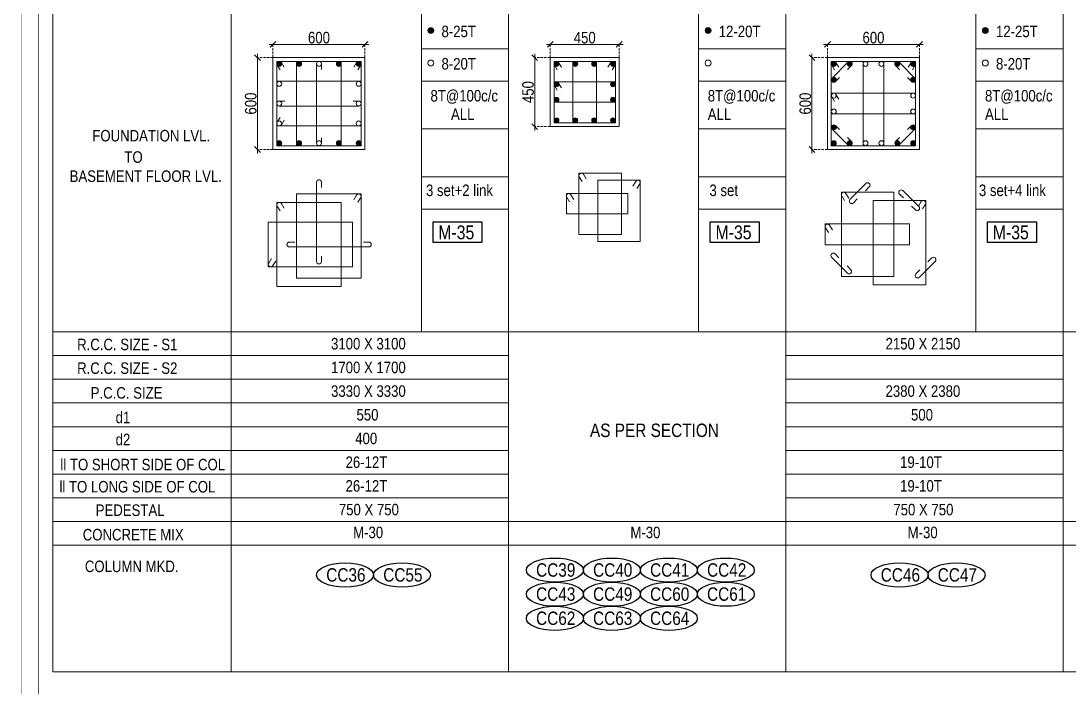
# Model space of a CAD drawing. Header units: millimetres. Extents: x 1112055 to 3390982, y -148532 to 766891.
# Drawn here: x 2685606 to 2712950, y 574229 to 591624 of the extents above; entities that cross this region are included whole.
import ezdxf
from ezdxf.enums import TextEntityAlignment as Align

# ---------------------------------------------------------------- set-up
doc = ezdxf.new("R2010")
doc.units = ezdxf.units.MM
doc.header["$PDMODE"] = 35
doc.header["$PDSIZE"] = -25
doc.linetypes.add('DASHED2', pattern=[0.375, 0.25, -0.125])
doc.linetypes.add('Hidden', pattern=[9.525, 6.35, -3.175])
for name, color, linetype, lineweight in [('B COL. SIZE DIM', 220, 'Continuous', 25), ('B COLSCH', 204, 'Continuous', 20), ('B COLUMN', 1, 'Hidden', 9), ('B STEEL', 34, 'Continuous', 15), ('B TITLE BLOCK', 250, 'Continuous', 0)]:
    doc.layers.add(name, color=color, linetype=linetype, lineweight=lineweight)
doc.layers.add('B TEXT', color=7, linetype='Continuous')
doc.layers.add('TEXT', color=7, linetype='Continuous')
doc.styles.add('dim inside', font='romans.shx', dxfattribs={"width": 0.8, "height": 125})
doc.styles.add('SWINC', font='swissc.ttf')
doc.dimstyles.new('dim inside', dxfattribs={"dimtxt": 125, "dimasz": 100, "dimexe": 0, "dimexo": 0, "dimgap": 10, "dimtad": 0, "dimdec": 0, "dimzin": 0, "dimdsep": 46, "dimtxsty": 'dim inside', "dimblk": 'SMALL', "dimcen": 0.09, "dimadec": 0, "dimazin": 0, "dimtfac": 1, "dimtdec": 0, "dimtofl": 0, "dimtmove": 0, "dimatfit": 3, "dimfxl": 1, "dimtolj": 1, "dimtzin": 0, "dimarcsym": 2})

# ---------------------------------------------------------------- blocks, each defined once
blk = doc.blocks.new('_Oblique')
at = {"color": 0, "linetype": 'ByBlock', "lineweight": -2}
blk.add_line((-0.5, -0.5), (0.5, 0.5), dxfattribs=at)
blk = doc.blocks.new('*D5449')
at = {"layer": 'B COL. SIZE DIM', "color": 250, "lineweight": 9, "ltscale": 250, "transparency": 16777216}
blk.add_line((2692081, 591011), (2694681, 591011), dxfattribs=at)
at = {"layer": 'B COL. SIZE DIM', "color": 250, "linetype": 'DASHED2', "lineweight": 9, "ltscale": 250, "transparency": 16777216}
for p, q in [((2692181, 590666), (2692181, 591011)), ((2694581, 590666), (2694581, 591011))]:
    blk.add_line(p, q, dxfattribs=at)
at = {"layer": 'Defpoints', "color": 0, "lineweight": 40, "transparency": 16777216}
for p in [(2694581, 591011), (2692181, 590666), (2694581, 590666)]:
    blk.add_point(p, dxfattribs=at)
at = {"layer": 'B COL. SIZE DIM', "color": 250, "lineweight": 9, "transparency": 16777216, "xscale": 150, "yscale": 150, "zscale": 150, "rotation": 180}
blk.add_blockref('_Oblique', (2692181, 591011), dxfattribs=at)
at = {"layer": 'B COL. SIZE DIM', "color": 250, "lineweight": 9, "transparency": 16777216, "xscale": 150, "yscale": 150, "zscale": 150}
blk.add_blockref('_Oblique', (2694581, 591011), dxfattribs=at)
at = {"layer": 'B COL. SIZE DIM', "color": 6, "transparency": 16777216, "insert": (2693381, 591186), "char_height": 300, "attachment_point": 5, "style": 'SWINC'}
blk.add_mtext('\\A1;600', dxfattribs=at)
blk = doc.blocks.new('*D5450')
at = {"layer": 'B COL. SIZE DIM', "color": 250, "lineweight": 9, "ltscale": 250, "transparency": 16777216}
blk.add_line((2691777, 590766), (2691777, 588166), dxfattribs=at)
at = {"layer": 'B COL. SIZE DIM', "color": 250, "linetype": 'DASHED2', "lineweight": 9, "ltscale": 250, "transparency": 16777216}
for p, q in [((2692181, 590666), (2691777, 590666)), ((2692181, 588266), (2691777, 588266))]:
    blk.add_line(p, q, dxfattribs=at)
at = {"layer": 'Defpoints', "color": 0, "lineweight": 40, "transparency": 16777216}
for p in [(2692181, 590666), (2691777, 588266), (2692181, 588266)]:
    blk.add_point(p, dxfattribs=at)
at = {"layer": 'B COL. SIZE DIM', "color": 250, "lineweight": 9, "transparency": 16777216, "xscale": 150, "yscale": 150, "zscale": 150}
for p, rotation in [((2691777, 590666), 90), ((2691777, 588266), 270)]:
    blk.add_blockref('_Oblique', p, dxfattribs=dict(at, rotation=rotation))
at = {"layer": 'B COL. SIZE DIM', "color": 6, "transparency": 16777216, "insert": (2691602, 589466), "char_height": 300, "attachment_point": 5, "rotation": 90, "style": 'SWINC'}
blk.add_mtext('\\A1;600', dxfattribs=at)
blk = doc.blocks.new('*D5461')
at = {"layer": 'B COL. SIZE DIM', "color": 250, "lineweight": 9, "ltscale": 250, "transparency": 16777216}
blk.add_line((2699314, 591011), (2701314, 591011), dxfattribs=at)
at = {"layer": 'B COL. SIZE DIM', "color": 250, "linetype": 'DASHED2', "lineweight": 9, "ltscale": 250, "transparency": 16777216}
for p, q in [((2699414, 590666), (2699414, 591011)), ((2701214, 590666), (2701214, 591011))]:
    blk.add_line(p, q, dxfattribs=at)
at = {"layer": 'Defpoints', "color": 0, "lineweight": 40, "transparency": 16777216}
for p in [(2701214, 591011), (2699414, 590666), (2701214, 590666)]:
    blk.add_point(p, dxfattribs=at)
at = {"layer": 'B COL. SIZE DIM', "color": 250, "lineweight": 9, "transparency": 16777216, "xscale": 150, "yscale": 150, "zscale": 150, "rotation": 180}
blk.add_blockref('_Oblique', (2699414, 591011), dxfattribs=at)
at = {"layer": 'B COL. SIZE DIM', "color": 250, "lineweight": 9, "transparency": 16777216, "xscale": 150, "yscale": 150, "zscale": 150}
blk.add_blockref('_Oblique', (2701214, 591011), dxfattribs=at)
at = {"layer": 'B COL. SIZE DIM', "color": 6, "transparency": 16777216, "insert": (2700314, 591186), "char_height": 300, "attachment_point": 5, "style": 'SWINC'}
blk.add_mtext('\\A1;450', dxfattribs=at)
blk = doc.blocks.new('*D5462')
at = {"layer": 'B COL. SIZE DIM', "color": 250, "lineweight": 9, "ltscale": 250, "transparency": 16777216}
blk.add_line((2699011, 590766), (2699011, 588766), dxfattribs=at)
at = {"layer": 'B COL. SIZE DIM', "color": 250, "linetype": 'DASHED2', "lineweight": 9, "ltscale": 250, "transparency": 16777216}
for p, q in [((2699414, 590666), (2699011, 590666)), ((2699414, 588866), (2699011, 588866))]:
    blk.add_line(p, q, dxfattribs=at)
at = {"layer": 'Defpoints', "color": 0, "lineweight": 40, "transparency": 16777216}
for p in [(2699414, 590666), (2699011, 588866), (2699414, 588866)]:
    blk.add_point(p, dxfattribs=at)
at = {"layer": 'B COL. SIZE DIM', "color": 250, "lineweight": 9, "transparency": 16777216, "xscale": 150, "yscale": 150, "zscale": 150}
for p, rotation in [((2699011, 590666), 90), ((2699011, 588866), 270)]:
    blk.add_blockref('_Oblique', p, dxfattribs=dict(at, rotation=rotation))
at = {"layer": 'B COL. SIZE DIM', "color": 6, "transparency": 16777216, "insert": (2698836, 589766), "char_height": 300, "attachment_point": 5, "rotation": 90, "style": 'SWINC'}
blk.add_mtext('\\A1;450', dxfattribs=at)
blk = doc.blocks.new('*D5465')
at = {"layer": 'B COL. SIZE DIM', "color": 250, "lineweight": 9, "ltscale": 250, "transparency": 16777216}
blk.add_line((2706548, 591011), (2709148, 591011), dxfattribs=at)
at = {"layer": 'B COL. SIZE DIM', "color": 250, "linetype": 'DASHED2', "lineweight": 9, "ltscale": 250, "transparency": 16777216}
for p, q in [((2706648, 590666), (2706648, 591011)), ((2709048, 590666), (2709048, 591011))]:
    blk.add_line(p, q, dxfattribs=at)
at = {"layer": 'Defpoints', "color": 0, "lineweight": 40, "transparency": 16777216}
for p in [(2709048, 591011), (2706648, 590666), (2709048, 590666)]:
    blk.add_point(p, dxfattribs=at)
at = {"layer": 'B COL. SIZE DIM', "color": 250, "lineweight": 9, "transparency": 16777216, "xscale": 150, "yscale": 150, "zscale": 150, "rotation": 180}
blk.add_blockref('_Oblique', (2706648, 591011), dxfattribs=at)
at = {"layer": 'B COL. SIZE DIM', "color": 250, "lineweight": 9, "transparency": 16777216, "xscale": 150, "yscale": 150, "zscale": 150}
blk.add_blockref('_Oblique', (2709048, 591011), dxfattribs=at)
at = {"layer": 'B COL. SIZE DIM', "color": 6, "transparency": 16777216, "insert": (2707848, 591186), "char_height": 300, "attachment_point": 5, "style": 'SWINC'}
blk.add_mtext('\\A1;600', dxfattribs=at)
blk = doc.blocks.new('*D5466')
at = {"layer": 'B COL. SIZE DIM', "color": 250, "lineweight": 9, "ltscale": 250, "transparency": 16777216}
blk.add_line((2706244, 590766), (2706244, 588166), dxfattribs=at)
at = {"layer": 'B COL. SIZE DIM', "color": 250, "linetype": 'DASHED2', "lineweight": 9, "ltscale": 250, "transparency": 16777216}
for p, q in [((2706648, 590666), (2706244, 590666)), ((2706648, 588266), (2706244, 588266))]:
    blk.add_line(p, q, dxfattribs=at)
at = {"layer": 'Defpoints', "color": 0, "lineweight": 40, "transparency": 16777216}
for p in [(2706648, 590666), (2706244, 588266), (2706648, 588266)]:
    blk.add_point(p, dxfattribs=at)
at = {"layer": 'B COL. SIZE DIM', "color": 250, "lineweight": 9, "transparency": 16777216, "xscale": 150, "yscale": 150, "zscale": 150}
for p, rotation in [((2706244, 590666), 90), ((2706244, 588266), 270)]:
    blk.add_blockref('_Oblique', p, dxfattribs=dict(at, rotation=rotation))
at = {"layer": 'B COL. SIZE DIM', "color": 6, "transparency": 16777216, "insert": (2706069, 589466), "char_height": 300, "attachment_point": 5, "rotation": 90, "style": 'SWINC'}
blk.add_mtext('\\A1;600', dxfattribs=at)

msp = doc.modelspace()

# ---------------------------------------------------------------- hatches: boundary and pattern name
at = {"layer": 'B STEEL', "lineweight": 9, "ltscale": 0.5}
h = msp.add_hatch(color=34, dxfattribs=at)
edge = h.paths.add_edge_path()
edge.add_arc((2696299.3, 591375), 76.8, 0, 360)
h = msp.add_hatch(color=34, dxfattribs=at)
edge = h.paths.add_edge_path()
edge.add_arc((2703532.8, 591375), 76.8, 0, 360)
h = msp.add_hatch(color=34, dxfattribs=at)
edge = h.paths.add_edge_path()
edge.add_arc((2710766.3, 591375), 76.8, 0, 360)
h = msp.add_hatch(color=34, dxfattribs=at)
edge = h.paths.add_edge_path()
edge.add_arc((2692344.9, 590501.8), 64, 0, 360)
at = {"layer": 'B STEEL'}
h = msp.add_hatch(color=34, dxfattribs=at)
edge = h.paths.add_edge_path()
edge.add_arc((2692862.9, 590501.8), 64, 0, 360)
h = msp.add_hatch(color=34, dxfattribs=at)
edge = h.paths.add_edge_path()
edge.add_arc((2693898.9, 590501.8), 64, 0, 360)
at = {"layer": 'B STEEL', "lineweight": 9, "ltscale": 0.5}
h = msp.add_hatch(color=34, dxfattribs=at)
edge = h.paths.add_edge_path()
edge.add_arc((2694416.9, 590501.8), 64, 180, 540, ccw=False)
at = {"layer": 'B STEEL'}
h = msp.add_hatch(color=34, dxfattribs=at)
edge = h.paths.add_edge_path()
edge.add_arc((2699578.5, 590501.8), 64, 0, 360)
h = msp.add_hatch(color=34, dxfattribs=at)
edge = h.paths.add_edge_path()
edge.add_arc((2700069.1, 590501.8), 64, 0, 360)
h = msp.add_hatch(color=34, dxfattribs=at)
edge = h.paths.add_edge_path()
edge.add_arc((2700559.8, 590501.8), 64, 0, 360)
at = {"layer": 'B STEEL', "lineweight": 9, "ltscale": 0.5}
h = msp.add_hatch(color=34, dxfattribs=at)
edge = h.paths.add_edge_path()
edge.add_arc((2701050.4, 590501.8), 64, 180, 540, ccw=False)
h = msp.add_hatch(color=34, dxfattribs=at)
edge = h.paths.add_edge_path()
edge.add_arc((2706812, 590501.8), 64, 0, 360)
h = msp.add_hatch(color=34, dxfattribs=at)
edge = h.paths.add_edge_path()
edge.add_arc((2707226.4, 590501.8), 64, 180, 540, ccw=False)
h = msp.add_hatch(color=34, dxfattribs=at)
edge = h.paths.add_edge_path()
edge.add_arc((2708469.6, 590501.8), 64, 180, 540, ccw=False)
h = msp.add_hatch(color=34, dxfattribs=at)
edge = h.paths.add_edge_path()
edge.add_arc((2708884, 590501.8), 64, 180, 540, ccw=False)
h = msp.add_hatch(color=34, dxfattribs=at)
edge = h.paths.add_edge_path()
edge.add_arc((2706812, 590087.4), 64, 0, 360)
h = msp.add_hatch(color=34, dxfattribs=at)
edge = h.paths.add_edge_path()
edge.add_arc((2708884, 590087.4), 64, 180, 540, ccw=False)
at = {"layer": 'B STEEL'}
h = msp.add_hatch(color=34, dxfattribs=at)
edge = h.paths.add_edge_path()
edge.add_arc((2699578.5, 589967.4), 64, 0, 360)
h = msp.add_hatch(color=34, dxfattribs=at)
edge = h.paths.add_edge_path()
edge.add_arc((2701050.4, 589967.4), 64, 0, 360)
h = msp.add_hatch(color=34, dxfattribs=at)
edge = h.paths.add_edge_path()
edge.add_arc((2699578.5, 589564.2), 64, 0, 360)
h = msp.add_hatch(color=34, dxfattribs=at)
edge = h.paths.add_edge_path()
edge.add_arc((2701050.4, 589564.2), 64, 0, 360)
at = {"layer": 'B STEEL', "lineweight": 9, "ltscale": 0.5}
h = msp.add_hatch(color=34, dxfattribs=at)
edge = h.paths.add_edge_path()
edge.add_arc((2699578.5, 589029.9), 64, 0, 360, ccw=False)
at = {"layer": 'B STEEL'}
h = msp.add_hatch(color=34, dxfattribs=at)
edge = h.paths.add_edge_path()
edge.add_arc((2700069.1, 589029.9), 64, 0, 360)
h = msp.add_hatch(color=34, dxfattribs=at)
edge = h.paths.add_edge_path()
edge.add_arc((2700559.8, 589029.9), 64, 0, 360)
at = {"layer": 'B STEEL', "lineweight": 9, "ltscale": 0.5}
h = msp.add_hatch(color=34, dxfattribs=at)
edge = h.paths.add_edge_path()
edge.add_arc((2701050.4, 589029.9), 64, -180, 180)
h = msp.add_hatch(color=34, dxfattribs=at)
edge = h.paths.add_edge_path()
edge.add_arc((2706812, 588844.2), 64, 0, 360)
h = msp.add_hatch(color=34, dxfattribs=at)
edge = h.paths.add_edge_path()
edge.add_arc((2708884, 588844.2), 64, 180, 540, ccw=False)
h = msp.add_hatch(color=34, dxfattribs=at)
edge = h.paths.add_edge_path()
edge.add_arc((2692344.9, 588429.9), 64, 0, 360, ccw=False)
at = {"layer": 'B STEEL'}
h = msp.add_hatch(color=34, dxfattribs=at)
edge = h.paths.add_edge_path()
edge.add_arc((2692862.9, 588429.9), 64, 0, 360)
h = msp.add_hatch(color=34, dxfattribs=at)
edge = h.paths.add_edge_path()
edge.add_arc((2693898.9, 588429.9), 64, 0, 360)
at = {"layer": 'B STEEL', "lineweight": 9, "ltscale": 0.5}
h = msp.add_hatch(color=34, dxfattribs=at)
edge = h.paths.add_edge_path()
edge.add_arc((2694416.9, 588429.9), 64, -180, 180)
h = msp.add_hatch(color=34, dxfattribs=at)
edge = h.paths.add_edge_path()
edge.add_arc((2706812, 588429.9), 64, 0, 360, ccw=False)
h = msp.add_hatch(color=34, dxfattribs=at)
edge = h.paths.add_edge_path()
edge.add_arc((2707226.4, 588429.9), 64, -180, 180)
h = msp.add_hatch(color=34, dxfattribs=at)
edge = h.paths.add_edge_path()
edge.add_arc((2708469.6, 588429.9), 64, -180, 180)
h = msp.add_hatch(color=34, dxfattribs=at)
edge = h.paths.add_edge_path()
edge.add_arc((2708884, 588429.9), 64, -180, 180)

# ---------------------------------------------------------------- linework, layer by layer
at = {"layer": 'B COLSCH', "color": 250, "lineweight": 0}
for p, q in [((2686433.2, 650677.2), (2686433.2, 574628.3)), ((2691093.8, 649422.2), (2691093.8, 574628.3)), ((2696053, 649422.2), (2696053, 583503.5)), ((2698327.4, 649422.2), (2698327.4, 574628.3)), ((2705560.9, 649422.2), (2705560.9, 574628.3)), ((2712794.5, 649422.2), (2712794.5, 574628.3)), ((2703286.5, 608223), (2703286.5, 583503.5)), ((2710520.1, 608223), (2710520.1, 583503.5)), ((2696053, 590898.3), (2698327.4, 590898.3)), ((2703286.5, 590898.3), (2705560.9, 590898.3)), ((2710520.1, 590898.3), (2712794.5, 590898.3)), ((2696053, 590053.3), (2698327.4, 590053.3)), ((2703286.5, 590053.3), (2705560.9, 590053.3)), ((2710520.1, 590053.3), (2712794.5, 590053.3)), ((2696053, 588803.5), (2698327.4, 588803.5)), ((2703286.5, 588803.5), (2705560.9, 588803.5)), ((2710520.1, 588803.5), (2712794.5, 588803.5)), ((2696053, 587553.8), (2698327.4, 587553.8)), ((2703286.5, 587553.8), (2705560.9, 587553.8)), ((2710520.1, 587553.8), (2712794.5, 587553.8)), ((2696053, 586708.8), (2698327.4, 586708.8)), ((2703286.5, 586708.8), (2705560.9, 586708.8)), ((2710520.1, 586708.8), (2712794.5, 586708.8)), ((2686433.2, 583503.5), (2815548.4, 583503.5)), ((2686433.2, 582884.6), (2698327.4, 582884.6)), ((2705560.9, 582884.6), (2712794.5, 582884.6)), ((2686433.2, 582265.7), (2698327.4, 582265.7)), ((2705560.9, 582265.7), (2712794.5, 582265.7)), ((2686433.2, 581646.9), (2698327.4, 581646.9)), ((2705560.9, 581646.9), (2712794.5, 581646.9)), ((2686433.2, 581028), (2698327.4, 581028)), ((2705560.9, 581028), (2712794.5, 581028)), ((2686433.2, 580409.1), (2698327.4, 580409.1)), ((2705560.9, 580409.1), (2712794.5, 580409.1)), ((2686433.2, 579790.3), (2698327.4, 579790.3)), ((2705560.9, 579790.3), (2712794.5, 579790.3)), ((2686433.2, 579171.4), (2698327.4, 579171.4)), ((2705560.9, 579171.4), (2712794.5, 579171.4)), ((2686433.2, 578552.6), (2815548.4, 578552.6)), ((2686433.2, 577933.7), (2815548.4, 577933.7)), ((2686433.2, 574628.3), (2815548.4, 574628.3))]:
    msp.add_line(p, q, dxfattribs=at)
at = {"layer": 'B COLUMN', "color": 1, "linetype": 'ByBlock', "lineweight": 20}
for points in [[(2692180.9, 588265.8), (2694580.9, 588265.8), (2694580.9, 590665.8), (2692180.9, 590665.8)], [(2699414.4, 588865.8), (2701214.4, 588865.8), (2701214.4, 590665.8), (2699414.4, 590665.8)], [(2706648, 588265.8), (2709048, 588265.8), (2709048, 590665.8), (2706648, 590665.8)]]:
    msp.add_lwpolyline(points, close=True, dxfattribs=at)
at = {"layer": 'B STEEL', "color": 34, "lineweight": 9, "ltscale": 0.5}
for points in [[(2692365.2, 590346.8), (2692290.4, 590468.3, -1), (2692399.4, 590535.4), (2692474.2, 590413.9)], [(2693444.9, 588572.5), (2693444.9, 588429.9, -1), (2693316.9, 588429.9), (2693316.9, 590501.8, -1), (2693444.9, 590501.8), (2693444.9, 590359.2)], [(2694396.6, 590346.8), (2694471.4, 590468.3, 1), (2694362.3, 590535.4), (2694287.6, 590413.9)], [(2699598.7, 590346.8), (2699523.9, 590468.3, -1), (2699633, 590535.4), (2699707.7, 590413.9)], [(2701030.2, 590346.8), (2701104.9, 590468.3, 1), (2700995.9, 590535.4), (2700921.1, 590413.9)], [(2706832.2, 590346.8), (2706757.5, 590468.3, -1), (2706866.5, 590535.4), (2706941.3, 590413.9)], [(2706958.1, 590143), (2706857.3, 590042.2, -1), (2706766.7, 590132.7), (2707181.1, 590547.1, -1), (2707271.7, 590456.5), (2707170.8, 590355.7)], [(2708737.8, 590143), (2708838.7, 590042.2, 1), (2708929.2, 590132.7), (2708514.8, 590547.1, 1), (2708424.3, 590456.5), (2708525.2, 590355.7)], [(2708863.7, 590346.8), (2708938.5, 590468.3, 1), (2708829.4, 590535.4), (2708754.7, 590413.9)], [(2699598.7, 589812.4), (2699523.9, 589933.9, -1), (2699633, 590001), (2699707.7, 589879.5)], [(2706832.2, 589518), (2706757.5, 589639.5, -1), (2706866.5, 589706.6), (2706941.3, 589585.1)], [(2694274.2, 589529.9), (2694416.9, 589529.9, -1), (2694416.9, 589401.8), (2692344.9, 589401.8, -1), (2692344.9, 589529.9), (2692487.6, 589529.9)], [(2692365.2, 589102.9), (2692290.4, 588981.4, 1), (2692399.4, 588914.3), (2692474.2, 589035.8)], [(2706958.1, 588788.6), (2706857.3, 588889.5, 1), (2706766.7, 588799), (2707181.1, 588384.6, 1), (2707271.7, 588475.1), (2707170.8, 588576)], [(2708737.8, 588788.6), (2708838.7, 588889.5, -1), (2708929.2, 588799), (2708514.8, 588384.6, -1), (2708424.3, 588475.1), (2708525.2, 588576)], [(2700246.8, 587431.1), (2700172, 587552.6, -1), (2700281, 587619.7), (2700355.8, 587498.2)], [(2693444.9, 585485), (2693444.9, 585342.4, -1), (2693316.9, 585342.4), (2693316.9, 587414.3, -1), (2693444.9, 587414.3), (2693444.9, 587271.7)], [(2701678.2, 587245.5), (2701753, 587366.9, 1), (2701644, 587434), (2701569.2, 587312.6)], [(2707425.1, 586975.7), (2707324.2, 586874.8, -1), (2707233.7, 586965.3), (2707648.1, 587379.7, -1), (2707738.6, 587289.2), (2707637.7, 587188.3)], [(2694396.6, 586889), (2694471.4, 587010.5, 1), (2694362.3, 587077.6), (2694287.6, 586956.1)], [(2699920.9, 586896.7), (2699846.1, 587018.2, -1), (2699955.2, 587085.3), (2700029.9, 586963.8)], [(2707096.2, 586931.2), (2707021.5, 587052.7, -1), (2707130.5, 587119.8), (2707205.3, 586998.3)], [(2708839.7, 586788.2), (2708940.6, 586687.3, 1), (2709031.1, 586777.8), (2708616.7, 587192.2, 1), (2708526.2, 587101.7), (2708627, 587000.8)], [(2692365.2, 586665.9), (2692290.4, 586787.4, -1), (2692399.4, 586854.5), (2692474.2, 586733)], [(2709127.7, 586716.6), (2709202.5, 586838.1, 1), (2709093.4, 586905.2), (2709018.7, 586783.7)], [(2706670.3, 586102.4), (2706595.5, 586223.9, -1), (2706704.6, 586291), (2706779.3, 586169.5)], [(2694539.8, 585849), (2694682.4, 585849, -1), (2694682.4, 585721), (2692610.5, 585721, -1), (2692610.5, 585849), (2692753.1, 585849)], [(2706945.9, 585442), (2706845.1, 585542.9, 1), (2706754.5, 585452.4), (2707168.9, 585038, 1), (2707259.5, 585128.5), (2707158.6, 585229.4)], [(2709268.2, 585334.1), (2709369.1, 585435, -1), (2709459.6, 585344.4), (2709045.2, 584930.1, -1), (2708954.7, 585020.6), (2709055.6, 585121.5)], [(2692143.9, 585422), (2692069.1, 585300.5, 1), (2692178.1, 585233.4), (2692252.9, 585354.9)]]:
    msp.add_lwpolyline(points, format="xyb", dxfattribs=at)
for points in [[(2693962.9, 590565.8), (2693962.9, 588365.8), (2692280.9, 588365.8), (2692280.9, 590565.8)], [(2694480.9, 590565.8), (2694480.9, 588365.8), (2692798.9, 588365.8), (2692798.9, 590565.8)], [(2699514.4, 588965.8), (2700623.8, 588965.8), (2700623.8, 590565.8), (2699514.4, 590565.8)], [(2701114.4, 588965.8), (2700005.1, 588965.8), (2700005.1, 590565.8), (2701114.4, 590565.8)], [(2706748, 588365.8), (2708119.2, 588365.8), (2708119.2, 590565.8), (2706748, 590565.8)], [(2708948, 588365.8), (2707576.8, 588365.8), (2707576.8, 590565.8), (2708948, 590565.8)], [(2692280.9, 588883.8), (2694480.9, 588883.8), (2694480.9, 590047.8), (2692280.9, 590047.8)], [(2699514.4, 590031.4), (2701114.4, 590031.4), (2701114.4, 589500.2), (2699514.4, 589500.2)], [(2706748, 589737), (2708948, 589737), (2708948, 589194.6), (2706748, 589194.6)], [(2700162.5, 586050.1), (2701271.8, 586050.1), (2701271.8, 587650.1), (2700162.5, 587650.1)], [(2701762.5, 585864.5), (2700653.1, 585864.5), (2700653.1, 587464.5), (2701762.5, 587464.5)], [(2694480.9, 587108.1), (2694480.9, 584908.1), (2692798.9, 584908.1), (2692798.9, 587108.1)], [(2699836.6, 587115.7), (2701436.6, 587115.7), (2701436.6, 586584.5), (2699836.6, 586584.5)], [(2707012, 584950.2), (2708383.2, 584950.2), (2708383.2, 587150.2), (2707012, 587150.2)], [(2693962.9, 586885), (2693962.9, 584685), (2692280.9, 584685), (2692280.9, 586885)], [(2709212, 584735.7), (2707840.8, 584735.7), (2707840.8, 586935.7), (2709212, 586935.7)], [(2692059.6, 585203), (2694259.6, 585203), (2694259.6, 586367), (2692059.6, 586367)], [(2706586, 586321.5), (2708786, 586321.5), (2708786, 585779), (2706586, 585779)]]:
    msp.add_lwpolyline(points, close=True, dxfattribs=at)
for centre, radius in [((2696299.3, 591375), 76.8), ((2703532.8, 591375), 76.8), ((2710766.3, 591375), 76.8), ((2692344.9, 590501.8), 64), ((2692862.9, 590501.8), 64), ((2693380.9, 590501.8), 64), ((2693898.9, 590501.8), 64), ((2694416.9, 590501.8), 64), ((2696299.3, 590524.7), 76.8), ((2699578.5, 590501.8), 64), ((2700069.1, 590501.8), 64), ((2700559.8, 590501.8), 64), ((2701050.4, 590501.8), 64), ((2703532.8, 590524.7), 76.8), ((2706812, 590501.8), 64), ((2707226.4, 590501.8), 64), ((2707640.8, 590501.8), 64), ((2708055.2, 590501.8), 64), ((2708469.6, 590501.8), 64), ((2708884, 590501.8), 64), ((2710766.3, 590524.7), 76.8), ((2706812, 590087.4), 64), ((2708884, 590087.4), 64), ((2692344.9, 589983.8), 64), ((2694416.9, 589983.8), 64), ((2699578.5, 589967.4), 64), ((2701050.4, 589967.4), 64), ((2699578.5, 589564.2), 64), ((2701050.4, 589564.2), 64), ((2706812, 589673), 64), ((2708884, 589673), 64), ((2692344.9, 589465.8), 64), ((2694416.9, 589465.8), 64), ((2706812, 589258.6), 64), ((2708884, 589258.6), 64), ((2692344.9, 588947.8), 64), ((2694416.9, 588947.8), 64), ((2699578.5, 589029.9), 64), ((2700069.1, 589029.9), 64), ((2700559.8, 589029.9), 64), ((2701050.4, 589029.9), 64), ((2706812, 588844.2), 64), ((2708884, 588844.2), 64), ((2692344.9, 588429.9), 64), ((2692862.9, 588429.9), 64), ((2693380.9, 588429.9), 64), ((2693898.9, 588429.9), 64), ((2694416.9, 588429.9), 64), ((2706812, 588429.9), 64), ((2707226.4, 588429.9), 64), ((2707640.8, 588429.9), 64), ((2708055.2, 588429.9), 64), ((2708469.6, 588429.9), 64), ((2708884, 588429.9), 64)]:
    msp.add_circle(centre, radius, dxfattribs=at)
at = {"layer": 'B TEXT', "color": 1}
for points in [[(2696356.6, 586379.7), (2697631.2, 586379.7), (2697631.2, 585841.8), (2696356.6, 585841.8)], [(2703590.2, 586379.7), (2704864.8, 586379.7), (2704864.8, 585841.8), (2703590.2, 585841.8)], [(2710823.7, 586379.7), (2712098.3, 586379.7), (2712098.3, 585841.8), (2710823.7, 585841.8)]]:
    msp.add_lwpolyline(points, close=True, dxfattribs=at)
at = {"layer": 'B TEXT', "color": 250}
for centre in [(2699535.4, 577282.9), (2701022.2, 577282.9), (2702509, 577282.9), (2703995.9, 577282.9), (2694060.5, 577155), (2695547.3, 577155), (2708527.6, 577155), (2710014.4, 577155), (2699535.4, 576652.8), (2701022.2, 576652.8), (2702509, 576652.8), (2703995.9, 576652.8), (2699535.4, 576022.7), (2701022.2, 576022.7), (2702509, 576022.7)]:
    msp.add_ellipse(centre, major_axis=(743.4, 0), ratio=0.4237999, dxfattribs=at)
at = {"layer": 'B TITLE BLOCK', "color": 1, "const_width": 10.1}
msp.add_lwpolyline([(2685611, 653192.3), (2685611, 555757.1), (2829761.4, 555757.1), (2829761.4, 653192.3)], close=True, dxfattribs=at)
at = {"layer": 'B TITLE BLOCK', "color": 250, "lineweight": 0, "const_width": 10.1}
msp.add_lwpolyline([(2686059.5, 652743.9), (2686059.5, 556205.5), (2829312.9, 556205.5), (2829312.9, 652743.9)], close=True, dxfattribs=at)

# ---------------------------------------------------------------- texts
at = {"layer": 'B TEXT', "style": 'SWINC'}
for s, p in [('8-25T', (2696577.8, 591200.4)), ('12-20T', (2703811.3, 591200.4)), ('12-25T', (2711044.9, 591200.4)), ('8-20T', (2696577.8, 590355.4)), ('8-20T', (2711044.9, 590355.4)), ('8T@100c/c', (2696290.8, 589520.6)), ('8T@100c/c', (2703524.4, 589520.6)), ('8T@100c/c', (2710757.9, 589520.6)), ('ALL', (2696825.6, 589038.8)), ('ALL', (2703524.4, 589038.8)), ('ALL', (2710757.9, 589038.8)), ('3 set+2 link', (2696172.5, 587051.3)), ('3 set', (2703568.2, 587051.3)), ('3 set+4 link', (2710598.3, 587051.3))]:
    msp.add_text(s, height=300, dxfattribs=at).set_placement(p)
at = {"layer": 'B TEXT', "color": 1, "style": 'SWINC'}
for s, height, p in [('FOUNDATION LVL.', 300, (2687467.6, 588387.7)), ('TO', 300, (2688305.1, 587829.6)), ('BASEMENT FLOOR LVL.', 300, (2686876.2, 587330.4)), ('M-35', 360, (2696494, 585815.2)), ('M-35', 360, (2703727.5, 585815.2)), ('M-35', 360, (2710961.1, 585815.2))]:
    msp.add_text(s, height=height, dxfattribs=at).set_placement(p, align=Align.BOTTOM_LEFT)
at = {"layer": 'B TEXT', "style": 'SWINC'}
for s, p in [('3100 X 3100', (2693696.2, 582955.4)), ('2150 X 2150', (2708163.3, 582955.4)), ('1700 X 1700', (2693696.2, 582336.5)), ('3330 X 3330', (2693696.2, 581717.6)), ('2380 X 2380', (2708163.3, 581717.6)), ('550', (2694360.1, 581098.8)), ('500', (2708827.2, 581098.8)), ('400', (2694327, 580479.9)), ('26-12T', (2694074.8, 579861)), ('19-10T', (2708541.9, 579861)), ('26-12T', (2694074.8, 579242.2)), ('19-10T', (2708541.9, 579242.2)), ('750 X 750', (2693899.7, 578623.3)), ('750 X 750', (2708366.8, 578623.3)), ('M-30', (2694272.6, 578026)), ('M-30', (2701506.1, 578026)), ('M-30', (2708739.7, 578026))]:
    msp.add_text(s, height=300, dxfattribs=at).set_placement(p, align=Align.BOTTOM_LEFT)
at = {"layer": 'B TEXT', "color": 6, "style": 'SWINC'}
for s, p in [('AS PER SECTION', (2700451.5, 580758.2)), ('CC36', (2693570.5, 576983)), ('CC55', (2695057.3, 576983)), ('CC39', (2699045.4, 577110.8)), ('CC40', (2700532.2, 577110.8)), ('CC41', (2702019, 577110.8)), ('CC42', (2703505.8, 577110.8)), ('CC46', (2708037.6, 576983)), ('CC47', (2709524.4, 576983)), ('CC43', (2699045.4, 576480.7)), ('CC49', (2700532.2, 576480.7)), ('CC60', (2702019, 576480.7)), ('CC61', (2703505.8, 576480.7)), ('CC62', (2699045.4, 575850.6)), ('CC63', (2700532.2, 575850.6)), ('CC64', (2702019, 575850.6))]:
    msp.add_text(s, height=350, dxfattribs=at).set_placement(p)
at = {"layer": 'B TEXT', "color": 1, "style": 'SWINC'}
msp.add_text('COLUMN MKD.', height=300, dxfattribs=at).set_placement((2687273.5, 577231.3))
at = {"layer": 'TEXT', "color": 1, "style": 'SWINC'}
for s, p in [('R.C.C. SIZE - S1', (2687071.2, 582935.6)), ('R.C.C. SIZE - S2', (2687071.2, 582316.8)), ('P.C.C. SIZE', (2687426.7, 581670.7)), ('d1', (2688076.6, 581029.3)), ('d2', (2688076.6, 580453)), ('ll TO SHORT SIDE OF COL', (2686635.7, 579799.1)), ('ll TO LONG SIDE OF COL', (2686610.5, 579220.4)), ('CONCRETE MIX', (2687218.4, 577968.7))]:
    msp.add_text(s, height=300, dxfattribs=at).set_placement(p, align=Align.BOTTOM_LEFT)
msp.add_text('PEDESTAL', height=300, dxfattribs=at).set_placement((2687557.2, 578697.8))

# ---------------------------------------------------------------- dimensions: what is measured, and where the dimension line sits
at = {"layer": 'B COL. SIZE DIM', "color": 250, "ltscale": 250}
for base, p1, p2, picture, middle in [((2694580.9, 591010.8), (2692180.9, 590665.8), (2694580.9, 590665.8), '*D5449', (2693380.9, 591185.8)), ((2701214.4, 591010.8), (2699414.4, 590665.8), (2701214.4, 590665.8), '*D5461', (2700314.4, 591185.8)), ((2709048, 591010.8), (2706648, 590665.8), (2709048, 590665.8), '*D5465', (2707848, 591185.8))]:
    dim = msp.add_linear_dim(base=base, p1=p1, p2=p2, dimstyle='dim inside', override={"dimtxt": 300, "dimasz": 150, "dimgap": 25, "dimtad": 3, "dimlfac": 0.25, "dimtxsty": 'SWINC', "dimblk1": 'Oblique', "dimblk2": 'Oblique', "dimsah": 1, "dimdle": 100, "dimclrd": 250, "dimclre": 250, "dimclrt": 6, "dimfxl": 1000, "dimlwd": 9, "dimlwe": 9}, dxfattribs=at)
    dim.commit()
    dim.dimension.update_dxf_attribs({"geometry": picture, "text_midpoint": middle})
for base, p1, p2, picture, middle in [((2691777, 588265.8), (2692180.9, 590665.8), (2692180.9, 588265.8), '*D5450', (2691602, 589465.8)), ((2699010.5, 588865.8), (2699414.4, 590665.8), (2699414.4, 588865.8), '*D5462', (2698835.5, 589765.8)), ((2706244.1, 588265.8), (2706648, 590665.8), (2706648, 588265.8), '*D5466', (2706069.1, 589465.8))]:
    dim = msp.add_linear_dim(base=base, p1=p1, p2=p2, angle=90, dimstyle='dim inside', override={"dimtxt": 300, "dimasz": 150, "dimgap": 25, "dimtad": 3, "dimlfac": 0.25, "dimtxsty": 'SWINC', "dimblk1": 'Oblique', "dimblk2": 'Oblique', "dimsah": 1, "dimdle": 100, "dimclrd": 250, "dimclre": 250, "dimclrt": 6, "dimfxl": 1000, "dimlwd": 9, "dimlwe": 9}, dxfattribs=at)
    dim.commit()
    dim.dimension.update_dxf_attribs({"geometry": picture, "text_midpoint": middle})

doc.saveas('drawing.dxf')
